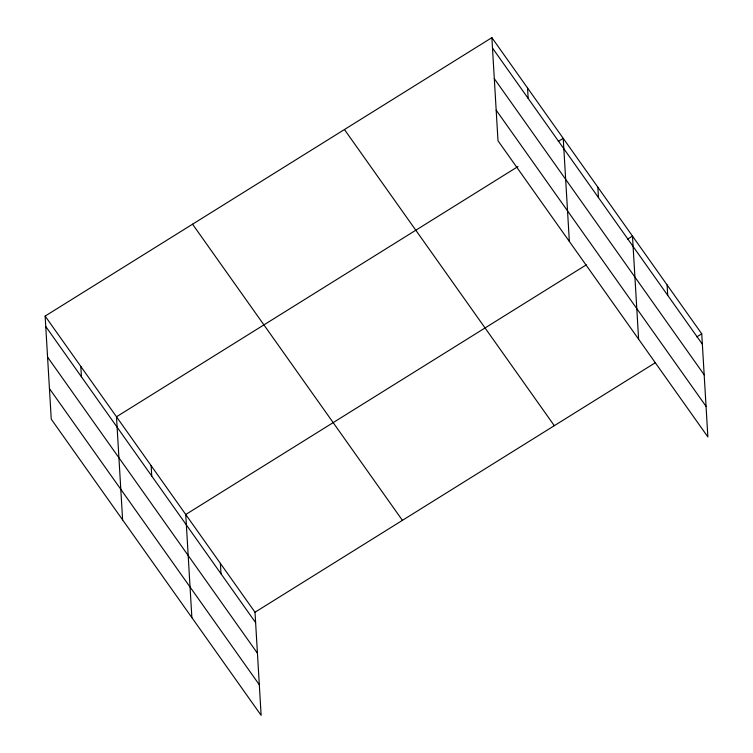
<?xml version="1.0" encoding="UTF-8"?>
<svg xmlns="http://www.w3.org/2000/svg" width="753" height="753" viewBox="0 0 753 753"><rect width="100%" height="100%" fill="white"/><g stroke="black" fill="none" stroke-linecap="round" stroke-linejoin="round"><path stroke-width="1.13" d="M45.133 316.081L255.003 612.236L261.131 715.35L51.26 419.195L45.133 316.081L491.869 37.65L701.74 333.805L707.867 436.919L497.997 140.764L491.869 37.65M518.017 166.517L116.489 416.776L122.617 519.89M558.312 141.404L563.225 138.345L569.353 241.459M586.286 264.858L185.746 514.506L191.874 617.62M627.569 239.134L632.482 236.075L638.61 339.189M255.003 612.236L655.543 362.588M696.826 336.864L701.74 333.805M492.49 48.06L702.351 344.215M494.307 78.651L704.177 374.806M496.18 110.173L706.041 406.328M344.45 129.535L554.312 425.68M192.561 224.196L402.422 520.351M45.754 326.491L255.625 622.646M47.571 357.082L257.441 653.237M49.444 388.604L259.314 684.759M667.111 284.935L667.723 295.345M597.854 187.205L598.475 197.615M527.552 87.997L528.164 98.408M220.375 563.366L220.996 573.777M151.118 465.636L151.739 476.047M80.816 366.429L81.437 376.839"/></g></svg>
